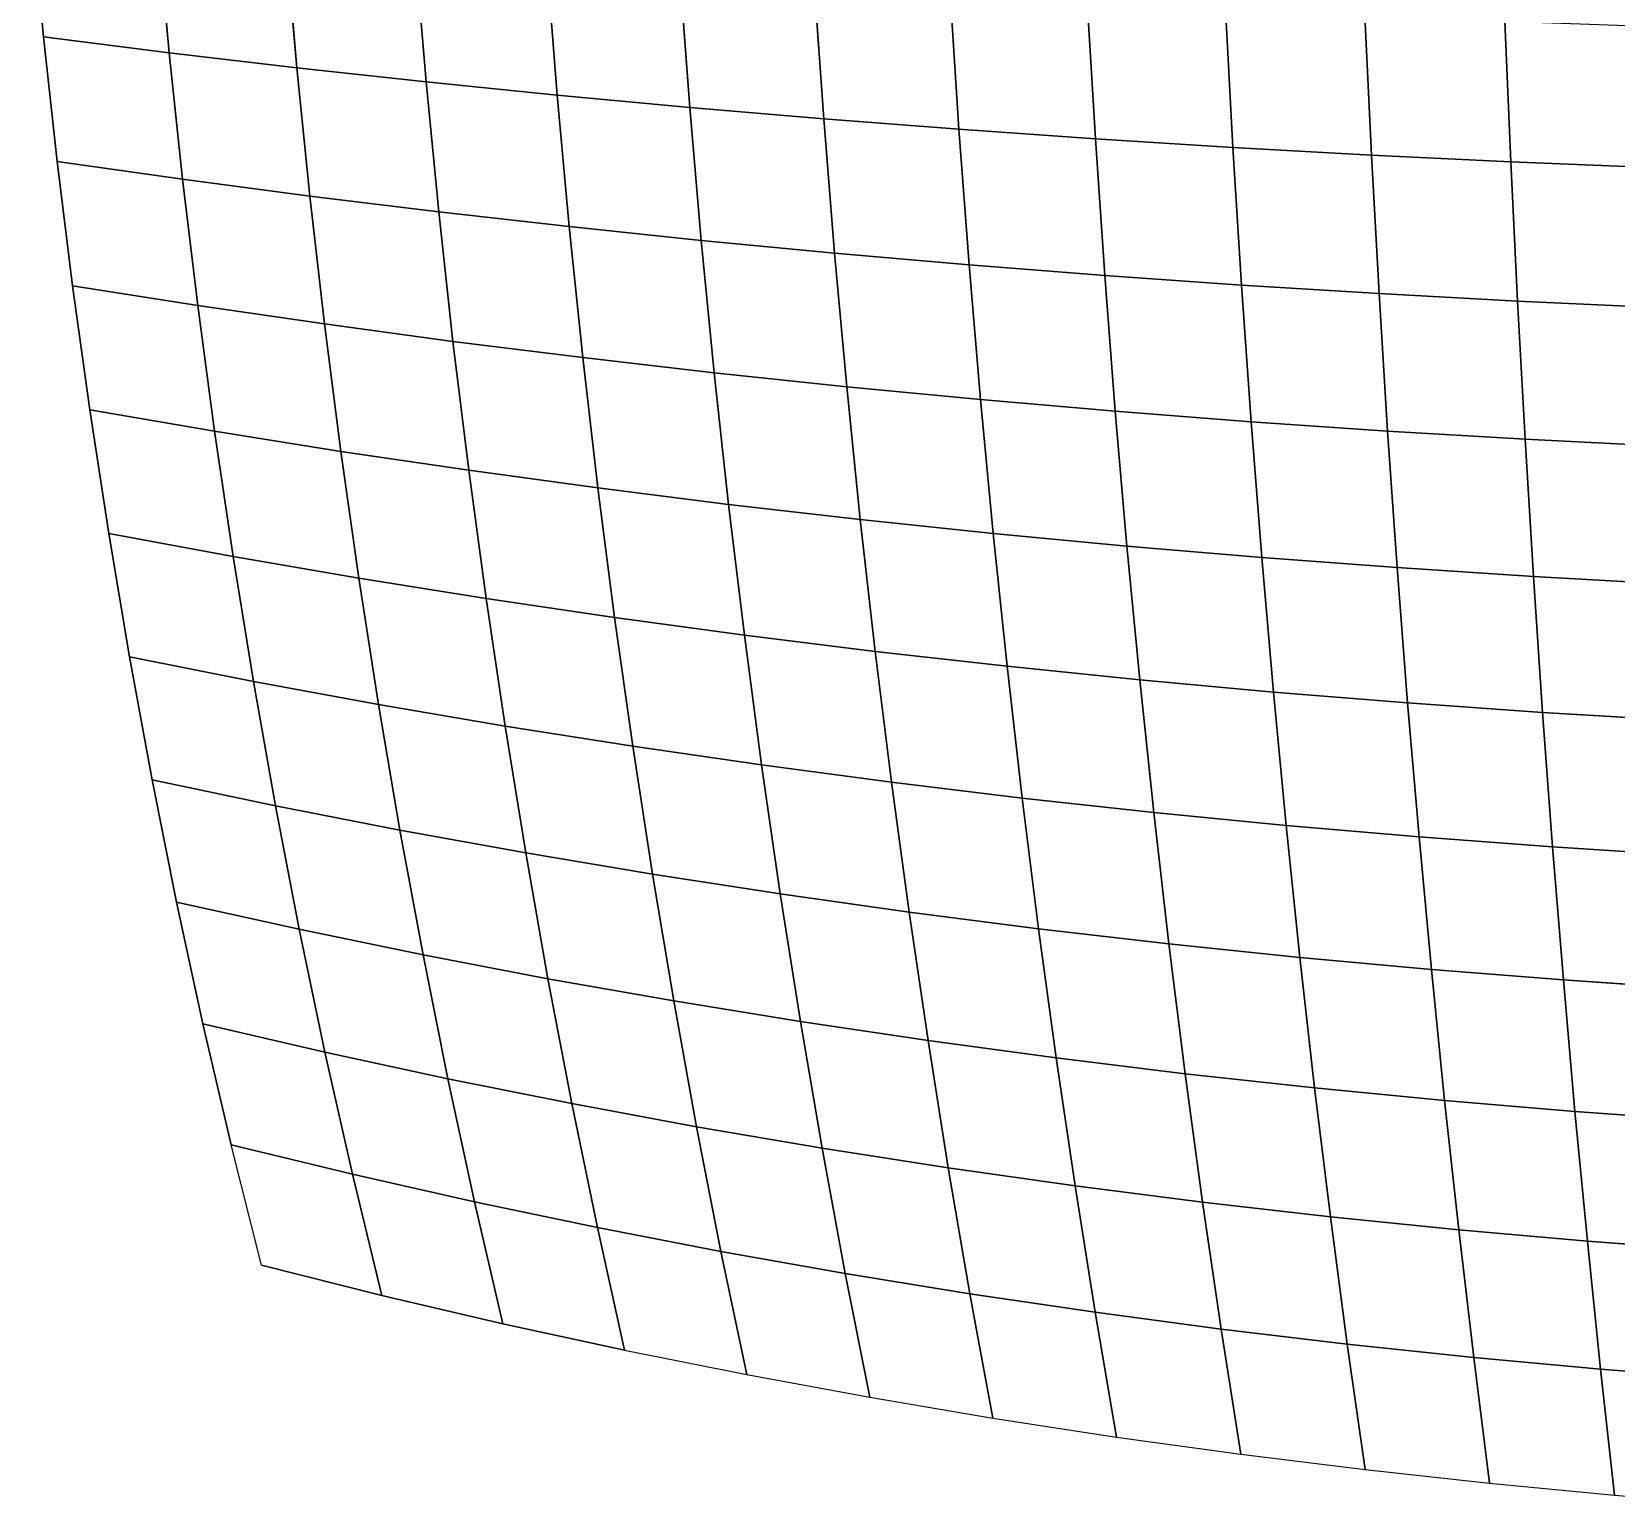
# Model space of a CAD drawing. Extents: x -17.8 to 17.8, y -17.8 to 17.8.
# Drawn here: x -17.58 to -5.96, y -17.66 to -6.85 of the extents above; entities that cross this region are included whole.
import ezdxf

# ---------------------------------------------------------------- set-up
doc = ezdxf.new("R2010")
doc.units = 0
doc.header["$MEASUREMENT"] = 0
for name, color, linetype in [('LowerTendons', 7, 'CONTINUOUS'), ('TestBases', 7, 'CONTINUOUS'), ('UpperTendons', 7, 'CONTINUOUS')]:
    doc.layers.add(name, color=color, linetype=linetype)

msp = doc.modelspace()

# ---------------------------------------------------------------- linework, layer by layer
at = {"layer": 'LowerTendons'}
for p, q in [((-17.494281, -6.889425, 29.520941), (-17.581541, -5.973935, 29.66819)), ((-16.657892, -6.076198, 30.176058), (-16.572383, -7.006161, 30.021156)), ((-15.719954, -6.172803, 30.655824), (-15.636694, -7.116385, 30.493456)), ((-14.688065, -7.220024, 30.93755), (-14.768588, -6.263682, 31.107155)), ((-13.804657, -6.348773, 31.52974), (-13.727349, -7.317019, 31.353168)), ((-12.755392, -7.407311, 31.740065), (-12.829026, -6.428018, 31.923294)), ((-11.84256, -6.501365, 32.287552), (-11.773042, -7.490847, 32.098017)), ((-10.781144, -7.567581, 32.426819), (-10.846128, -6.568764, 32.622275)), ((-9.840596, -6.630173, 32.927246), (-9.780539, -7.63747, 32.72629)), ((-8.772066, -7.700475, 32.996266), (-8.826832, -6.68555, 33.202266)), ((-7.805703, -6.734861, 33.447162), (-7.756563, -7.756563, 33.236598)), ((-6.734861, -7.805703, 33.447162), (-6.778076, -6.778076, 33.661779)), ((-17.394254, -7.803278, 29.352151), (-17.494281, -6.889425, 29.520941)), ((-16.572383, -7.006161, 30.021156), (-16.474418, -7.933954, 29.843691)), ((-15.636694, -7.116385, 30.493456), (-15.541355, -8.057267, 30.307535)), ((-14.595909, -8.173152, 30.743439), (-14.688065, -7.220024, 30.93755)), ((-13.727349, -7.317019, 31.353168), (-13.638912, -8.28155, 31.15118)), ((-12.671196, -8.382407, 31.530557), (-12.755392, -7.407311, 31.740065)), ((-11.773042, -7.490847, 32.098017), (-11.693587, -8.475677, 31.881389)), ((-10.7069, -8.561313, 32.203512), (-10.781144, -7.567581, 32.426819)), ((-9.780539, -7.63747, 32.72629), (-9.711949, -8.639279, 32.496783)), ((-8.70954, -8.70954, 32.761072), (-8.772066, -7.700475, 32.996266)), ((-7.756563, -7.756563, 33.236598), (-7.700475, -8.772066, 32.996266)), ((-17.281346, -8.715208, 29.161623), (-17.394254, -7.803278, 29.352151)), ((-6.68555, -8.826832, 33.202266), (-6.734861, -7.805703, 33.447162)), ((-16.474418, -7.933954, 29.843691), (-16.363905, -8.859219, 29.643496)), ((-15.541355, -8.057267, 30.307535), (-15.43387, -8.99503, 30.097925)), ((-14.492068, -9.12258, 30.524719), (-14.595909, -8.173152, 30.743439)), ((-13.638912, -8.28155, 31.15118), (-13.539318, -9.241821, 30.923706)), ((-12.576426, -9.352706, 31.294734), (-12.671196, -8.382407, 31.530557)), ((-11.693587, -8.475677, 31.881389), (-11.604194, -9.455195, 31.637667)), ((-10.623407, -9.549251, 31.952387), (-10.7069, -8.561313, 32.203512)), ((-17.155426, -9.624898, 28.949139), (-17.281346, -8.715208, 29.161623)), ((-9.711949, -8.639279, 32.496783), (-9.634845, -9.634845, 32.238789)), ((-8.639279, -9.711949, 32.496783), (-8.70954, -8.70954, 32.761072)), ((-7.700475, -8.772066, 32.996266), (-7.63747, -9.780539, 32.72629)), ((-6.630173, -9.840596, 32.927246), (-6.68555, -8.826832, 33.202266)), ((-16.363905, -8.859219, 29.643496), (-16.240743, -9.781576, 29.420385)), ((-15.43387, -8.99503, 30.097925), (-15.31416, -9.929227, 29.864477)), ((-14.376491, -10.067804, 30.281279), (-14.492068, -9.12258, 30.524719)), ((-13.539318, -9.241821, 30.923706), (-13.428533, -10.197267, 30.670674)), ((-12.471067, -10.317587, 31.032561), (-12.576426, -9.352706, 31.294734)), ((-11.604194, -9.455195, 31.637667), (-11.504865, -10.428731, 31.366856)), ((-17.016357, -10.532009, 28.714464), (-17.155426, -9.624898, 28.949139)), ((-10.530679, -10.530679, 31.673484), (-10.623407, -9.549251, 31.952387)), ((-9.634845, -9.634845, 32.238789), (-9.549251, -10.623407, 31.952387)), ((-8.561313, -10.7069, 32.203512), (-8.639279, -9.711949, 32.496783)), ((-16.240743, -9.781576, 29.420385), (-16.10482, -10.700617, 29.174159)), ((-7.63747, -9.780539, 32.72629), (-7.567581, -10.781144, 32.426819)), ((-6.568764, -10.846128, 32.622275), (-6.630173, -9.840596, 32.927246)), ((-15.31416, -9.929227, 29.864477), (-15.182144, -10.859388, 29.60703)), ((-14.24912, -11.008291, 30.012999), (-14.376491, -10.067804, 30.281279)), ((-13.428533, -10.197267, 30.670674), (-13.306524, -11.147305, 30.392006)), ((-12.355105, -11.276413, 30.744005), (-12.471067, -10.317587, 31.032561)), ((-11.504865, -10.428731, 31.366856), (-11.395602, -11.395602, 31.068964)), ((-16.863984, -11.436163, 28.457341), (-17.016357, -10.532009, 28.714464)), ((-10.428731, -11.504865, 31.366856), (-10.530679, -10.530679, 31.673484)), ((-9.549251, -10.623407, 31.952387), (-9.455195, -11.604194, 31.637667)), ((-16.10482, -10.700617, 29.174159), (-15.95602, -11.615904, 28.904605)), ((-8.475677, -11.693587, 31.881389), (-8.561313, -10.7069, 32.203512)), ((-7.567581, -10.781144, 32.426819), (-7.490847, -11.773042, 32.098017)), ((-15.182144, -10.859388, 29.60703), (-15.037735, -11.785015, 29.325415)), ((-6.501365, -11.84256, 32.287552), (-6.568764, -10.846128, 32.622275)), ((-14.109899, -11.94349, 29.719754), (-14.24912, -11.008291, 30.012999)), ((-13.306524, -11.147305, 30.392006), (-13.173257, -12.091325, 30.087625)), ((-12.228528, -12.228528, 30.429035), (-12.355105, -11.276413, 30.744005)), ((-16.698149, -12.336947, 28.1775), (-16.863984, -11.436163, 28.457341)), ((-11.395602, -11.395602, 31.068964), (-11.276413, -12.355105, 30.744005)), ((-15.95602, -11.615904, 28.904605), (-15.794219, -12.526964, 28.611498)), ((-10.317587, -12.471067, 31.032561), (-10.428731, -11.504865, 31.366856)), ((-9.455195, -11.604194, 31.637667), (-9.352706, -12.576426, 31.294734)), ((-8.382407, -12.671196, 31.530557), (-8.475677, -11.693587, 31.881389)), ((-15.037735, -11.785015, 29.325415), (-14.880843, -12.70558, 29.019455)), ((-7.490847, -11.773042, 32.098017), (-7.407311, -12.755392, 31.740065)), ((-6.428018, -12.829026, 31.923294), (-6.501365, -11.84256, 32.287552)), ((-13.958765, -12.872816, 29.40142), (-14.109899, -11.94349, 29.719754)), ((-13.173257, -12.091325, 30.087625), (-13.028697, -13.028697, 29.757454)), ((-12.091325, -13.173257, 30.087625), (-12.228528, -12.228528, 30.429035)), ((-16.518684, -13.233912, 27.874659), (-16.698149, -12.336947, 28.1775)), ((-11.276413, -12.355105, 30.744005), (-11.147305, -13.306524, 30.392006)), ((-15.794219, -12.526964, 28.611498), (-15.619286, -13.433287, 28.294606)), ((-10.197267, -13.428533, 30.670674), (-10.317587, -12.471067, 31.032561)), ((-9.352706, -12.576426, 31.294734), (-9.241821, -13.539318, 30.923706)), ((-14.880843, -12.70558, 29.019455), (-14.711374, -13.620518, 28.688969)), ((-8.28155, -13.638912, 31.15118), (-8.382407, -12.671196, 31.530557)), ((-7.407311, -12.755392, 31.740065), (-7.317019, -13.727349, 31.353168)), ((-13.795658, -13.795658, 29.057867), (-13.958765, -12.872816, 29.40142)), ((-6.348773, -13.804657, 31.52974), (-6.428018, -12.829026, 31.923294)), ((-13.028697, -13.028697, 29.757454), (-12.872816, -13.958765, 29.40142)), ((-16.325413, -14.126565, 27.548521), (-16.518684, -13.233912, 27.874659)), ((-11.94349, -14.109899, 29.719754), (-12.091325, -13.173257, 30.087625)), ((-11.147305, -13.306524, 30.392006), (-11.008291, -14.24912, 30.012999)), ((-15.619286, -13.433287, 28.294606), (-15.43109, -14.334328, 27.953685)), ((-10.067804, -14.376491, 30.281279), (-10.197267, -13.428533, 30.670674)), ((-9.241821, -13.539318, 30.923706), (-9.12258, -14.492068, 30.524719)), ((-14.711374, -13.620518, 28.688969), (-14.529234, -14.529234, 28.333774)), ((-8.173152, -14.595909, 30.743439), (-8.28155, -13.638912, 31.15118)), ((-13.620518, -14.711374, 28.688969), (-13.795658, -13.795658, 29.057867)), ((-7.317019, -13.727349, 31.353168), (-7.220024, -14.688065, 30.93755)), ((-6.263682, -14.768588, 31.107155), (-6.348773, -13.804657, 31.52974)), ((-12.872816, -13.958765, 29.40142), (-12.70558, -14.880843, 29.019455)), ((-16.118156, -15.014367, 27.198783), (-16.325413, -14.126565, 27.548521)), ((-11.785015, -15.037735, 29.325415), (-11.94349, -14.109899, 29.719754)), ((-11.008291, -14.24912, 30.012999), (-10.859388, -15.182144, 29.60703)), ((-15.43109, -14.334328, 27.953685), (-15.229495, -15.229495, 27.588493)), ((-9.929227, -15.31416, 29.864477), (-10.067804, -14.376491, 30.281279)), ((-9.12258, -14.492068, 30.524719), (-8.99503, -15.43387, 30.097925)), ((-14.529234, -14.529234, 28.333774), (-14.334328, -15.43109, 27.953685)), ((-8.057267, -15.541355, 30.307535), (-8.173152, -14.595909, 30.743439)), ((-13.433287, -15.619286, 28.294606), (-13.620518, -14.711374, 28.688969)), ((-7.220024, -14.688065, 30.93755), (-7.116385, -15.636694, 30.493456)), ((-6.172803, -15.719954, 30.655824), (-6.263682, -14.768588, 31.107155)), ((-12.70558, -14.880843, 29.019455), (-12.526964, -15.794219, 28.611498)), ((-15.89673, -15.89673, 26.825136), (-16.118156, -15.014367, 27.198783)), ((-11.615904, -15.95602, 28.904605), (-11.785015, -15.037735, 29.325415)), ((-10.859388, -15.182144, 29.60703), (-10.700617, -16.10482, 29.174159)), ((-15.229495, -15.229495, 27.588493), (-15.014367, -16.118156, 27.198783)), ((-9.781576, -16.240743, 29.420385), (-9.929227, -15.31416, 29.864477)), ((-14.334328, -15.43109, 27.953685), (-14.126565, -16.325413, 27.548521)), ((-8.99503, -15.43387, 30.097925), (-8.859219, -16.363905, 29.643496)), ((-7.933954, -16.474418, 29.843691), (-8.057267, -15.541355, 30.307535)), ((-13.233912, -16.518684, 27.874659), (-13.433287, -15.619286, 28.294606)), ((-7.116385, -15.636694, 30.493456), (-7.006161, -16.572383, 30.021156)), ((-12.526964, -15.794219, 28.611498), (-12.336947, -16.698149, 28.1775)), ((-6.076198, -16.657892, 30.176058), (-6.172803, -15.719954, 30.655824)), ((-11.436163, -16.863984, 28.457341), (-11.615904, -15.95602, 28.904605)), ((-10.700617, -16.10482, 29.174159), (-10.532009, -17.016357, 28.714464)), ((-9.624898, -17.155426, 28.949139), (-9.781576, -16.240743, 29.420385)), ((-8.859219, -16.363905, 29.643496), (-8.715208, -17.281346, 29.161623)), ((-7.803278, -17.394254, 29.352151), (-7.933954, -16.474418, 29.843691)), ((-7.006161, -16.572383, 30.021156), (-6.889425, -17.494281, 29.520941)), ((-5.973935, -17.581541, 29.66819), (-6.076198, -16.657892, 30.176058))]:
    msp.add_line(p, q, dxfattribs=at)
at = {"layer": 'TestBases'}
for points in [[(-17.581541, -5.973935, 29.66819), (-17.494281, -6.889425, 29.520941), (-16.572383, -7.006161, 30.021156), (-16.657892, -6.076198, 30.176058)], [(-16.657892, -6.076198, 30.176058), (-16.572383, -7.006161, 30.021156), (-15.636694, -7.116385, 30.493456), (-15.719954, -6.172803, 30.655824)], [(-15.719954, -6.172803, 30.655824), (-15.636694, -7.116385, 30.493456), (-14.688065, -7.220024, 30.93755), (-14.768588, -6.263682, 31.107155)], [(-14.768588, -6.263682, 31.107155), (-14.688065, -7.220024, 30.93755), (-13.727349, -7.317019, 31.353168), (-13.804657, -6.348773, 31.52974)], [(-13.804657, -6.348773, 31.52974), (-13.727349, -7.317019, 31.353168), (-12.755392, -7.407311, 31.740065), (-12.829026, -6.428018, 31.923294)], [(-12.829026, -6.428018, 31.923294), (-12.755392, -7.407311, 31.740065), (-11.773042, -7.490847, 32.098017), (-11.84256, -6.501365, 32.287552)], [(-11.84256, -6.501365, 32.287552), (-11.773042, -7.490847, 32.098017), (-10.781144, -7.567581, 32.426819), (-10.846128, -6.568764, 32.622275)], [(-10.846128, -6.568764, 32.622275), (-10.781144, -7.567581, 32.426819), (-9.780539, -7.63747, 32.72629), (-9.840596, -6.630173, 32.927246)], [(-9.840596, -6.630173, 32.927246), (-9.780539, -7.63747, 32.72629), (-8.772066, -7.700475, 32.996266), (-8.826832, -6.68555, 33.202266)], [(-8.826832, -6.68555, 33.202266), (-8.772066, -7.700475, 32.996266), (-7.756563, -7.756563, 33.236598), (-7.805703, -6.734861, 33.447162)], [(-7.805703, -6.734861, 33.447162), (-7.756563, -7.756563, 33.236598), (-6.734861, -7.805703, 33.447162), (-6.778076, -6.778076, 33.661779)], [(-6.778076, -6.778076, 33.661779), (-6.734861, -7.805703, 33.447162), (-5.707795, -7.84787, 33.627846), (-5.744821, -6.815168, 33.845983)], [(-17.494281, -6.889425, 29.520941), (-17.394254, -7.803278, 29.352151), (-16.474418, -7.933954, 29.843691), (-16.572383, -7.006161, 30.021156)], [(-15.636694, -7.116385, 30.493456), (-16.572383, -7.006161, 30.021156), (-16.474418, -7.933954, 29.843691), (-15.541355, -8.057267, 30.307535)], [(-14.688065, -7.220024, 30.93755), (-15.636694, -7.116385, 30.493456), (-15.541355, -8.057267, 30.307535), (-14.595909, -8.173152, 30.743439)], [(-13.727349, -7.317019, 31.353168), (-14.688065, -7.220024, 30.93755), (-14.595909, -8.173152, 30.743439), (-13.638912, -8.28155, 31.15118)], [(-12.755392, -7.407311, 31.740065), (-13.727349, -7.317019, 31.353168), (-13.638912, -8.28155, 31.15118), (-12.671196, -8.382407, 31.530557)], [(-11.773042, -7.490847, 32.098017), (-12.755392, -7.407311, 31.740065), (-12.671196, -8.382407, 31.530557), (-11.693587, -8.475677, 31.881389)], [(-10.781144, -7.567581, 32.426819), (-11.773042, -7.490847, 32.098017), (-11.693587, -8.475677, 31.881389), (-10.7069, -8.561313, 32.203512)], [(-9.780539, -7.63747, 32.72629), (-10.781144, -7.567581, 32.426819), (-10.7069, -8.561313, 32.203512), (-9.711949, -8.639279, 32.496783)], [(-8.772066, -7.700475, 32.996266), (-9.780539, -7.63747, 32.72629), (-9.711949, -8.639279, 32.496783), (-8.70954, -8.70954, 32.761072)], [(-7.756563, -7.756563, 33.236598), (-8.772066, -7.700475, 32.996266), (-8.70954, -8.70954, 32.761072), (-7.700475, -8.772066, 32.996266)], [(-6.734861, -7.805703, 33.447162), (-7.756563, -7.756563, 33.236598), (-7.700475, -8.772066, 32.996266), (-6.68555, -8.826832, 33.202266)], [(-17.394254, -7.803278, 29.352151), (-17.281346, -8.715208, 29.161623), (-16.363905, -8.859219, 29.643496), (-16.474418, -7.933954, 29.843691)], [(-5.707795, -7.84787, 33.627846), (-6.734861, -7.805703, 33.447162), (-6.68555, -8.826832, 33.202266), (-5.665556, -8.873814, 33.378989)], [(-16.474418, -7.933954, 29.843691), (-16.363905, -8.859219, 29.643496), (-15.43387, -8.99503, 30.097925), (-15.541355, -8.057267, 30.307535)], [(-15.541355, -8.057267, 30.307535), (-15.43387, -8.99503, 30.097925), (-14.492068, -9.12258, 30.524719), (-14.595909, -8.173152, 30.743439)], [(-14.595909, -8.173152, 30.743439), (-14.492068, -9.12258, 30.524719), (-13.539318, -9.241821, 30.923706), (-13.638912, -8.28155, 31.15118)], [(-13.638912, -8.28155, 31.15118), (-13.539318, -9.241821, 30.923706), (-12.576426, -9.352706, 31.294734), (-12.671196, -8.382407, 31.530557)], [(-12.671196, -8.382407, 31.530557), (-12.576426, -9.352706, 31.294734), (-11.604194, -9.455195, 31.637667), (-11.693587, -8.475677, 31.881389)], [(-11.693587, -8.475677, 31.881389), (-11.604194, -9.455195, 31.637667), (-10.623407, -9.549251, 31.952387), (-10.7069, -8.561313, 32.203512)], [(-10.7069, -8.561313, 32.203512), (-10.623407, -9.549251, 31.952387), (-9.634845, -9.634845, 32.238789), (-9.711949, -8.639279, 32.496783)], [(-17.281346, -8.715208, 29.161623), (-17.155426, -9.624898, 28.949139), (-16.240743, -9.781576, 29.420385), (-16.363905, -8.859219, 29.643496)], [(-9.711949, -8.639279, 32.496783), (-9.634845, -9.634845, 32.238789), (-8.639279, -9.711949, 32.496783), (-8.70954, -8.70954, 32.761072)], [(-8.70954, -8.70954, 32.761072), (-8.639279, -9.711949, 32.496783), (-7.63747, -9.780539, 32.72629), (-7.700475, -8.772066, 32.996266)], [(-7.700475, -8.772066, 32.996266), (-7.63747, -9.780539, 32.72629), (-6.630173, -9.840596, 32.927246), (-6.68555, -8.826832, 33.202266)], [(-6.68555, -8.826832, 33.202266), (-6.630173, -9.840596, 32.927246), (-5.618132, -9.892103, 33.09959), (-5.665556, -8.873814, 33.378989)], [(-15.43387, -8.99503, 30.097925), (-16.363905, -8.859219, 29.643496), (-16.240743, -9.781576, 29.420385), (-15.31416, -9.929227, 29.864477)], [(-14.492068, -9.12258, 30.524719), (-15.43387, -8.99503, 30.097925), (-15.31416, -9.929227, 29.864477), (-14.376491, -10.067804, 30.281279)], [(-13.539318, -9.241821, 30.923706), (-14.492068, -9.12258, 30.524719), (-14.376491, -10.067804, 30.281279), (-13.428533, -10.197267, 30.670674)], [(-12.576426, -9.352706, 31.294734), (-13.539318, -9.241821, 30.923706), (-13.428533, -10.197267, 30.670674), (-12.471067, -10.317587, 31.032561)], [(-11.604194, -9.455195, 31.637667), (-12.576426, -9.352706, 31.294734), (-12.471067, -10.317587, 31.032561), (-11.504865, -10.428731, 31.366856)], [(-10.623407, -9.549251, 31.952387), (-11.604194, -9.455195, 31.637667), (-11.504865, -10.428731, 31.366856), (-10.530679, -10.530679, 31.673484)], [(-17.155426, -9.624898, 28.949139), (-17.016357, -10.532009, 28.714464), (-16.10482, -10.700617, 29.174159), (-16.240743, -9.781576, 29.420385)], [(-9.634845, -9.634845, 32.238789), (-10.623407, -9.549251, 31.952387), (-10.530679, -10.530679, 31.673484), (-9.549251, -10.623407, 31.952387)], [(-8.639279, -9.711949, 32.496783), (-9.634845, -9.634845, 32.238789), (-9.549251, -10.623407, 31.952387), (-8.561313, -10.7069, 32.203512)], [(-7.63747, -9.780539, 32.72629), (-8.639279, -9.711949, 32.496783), (-8.561313, -10.7069, 32.203512), (-7.567581, -10.781144, 32.426819)], [(-16.240743, -9.781576, 29.420385), (-16.10482, -10.700617, 29.174159), (-15.182144, -10.859388, 29.60703), (-15.31416, -9.929227, 29.864477)], [(-6.630173, -9.840596, 32.927246), (-7.63747, -9.780539, 32.72629), (-7.567581, -10.781144, 32.426819), (-6.568764, -10.846128, 32.622275)], [(-5.618132, -9.892103, 33.09959), (-6.630173, -9.840596, 32.927246), (-6.568764, -10.846128, 32.622275), (-5.565559, -10.901844, 32.789851)], [(-15.31416, -9.929227, 29.864477), (-15.182144, -10.859388, 29.60703), (-14.24912, -11.008291, 30.012999), (-14.376491, -10.067804, 30.281279)], [(-14.376491, -10.067804, 30.281279), (-14.24912, -11.008291, 30.012999), (-13.306524, -11.147305, 30.392006), (-13.428533, -10.197267, 30.670674)], [(-13.428533, -10.197267, 30.670674), (-13.306524, -11.147305, 30.392006), (-12.355105, -11.276413, 30.744005), (-12.471067, -10.317587, 31.032561)], [(-12.471067, -10.317587, 31.032561), (-12.355105, -11.276413, 30.744005), (-11.395602, -11.395602, 31.068964), (-11.504865, -10.428731, 31.366856)], [(-11.504865, -10.428731, 31.366856), (-11.395602, -11.395602, 31.068964), (-10.428731, -11.504865, 31.366856), (-10.530679, -10.530679, 31.673484)], [(-17.016357, -10.532009, 28.714464), (-16.863984, -11.436163, 28.457341), (-15.95602, -11.615904, 28.904605), (-16.10482, -10.700617, 29.174159)], [(-10.530679, -10.530679, 31.673484), (-10.428731, -11.504865, 31.366856), (-9.455195, -11.604194, 31.637667), (-9.549251, -10.623407, 31.952387)], [(-9.549251, -10.623407, 31.952387), (-9.455195, -11.604194, 31.637667), (-8.475677, -11.693587, 31.881389), (-8.561313, -10.7069, 32.203512)], [(-16.10482, -10.700617, 29.174159), (-15.95602, -11.615904, 28.904605), (-15.037735, -11.785015, 29.325415), (-15.182144, -10.859388, 29.60703)], [(-8.561313, -10.7069, 32.203512), (-8.475677, -11.693587, 31.881389), (-7.490847, -11.773042, 32.098017), (-7.567581, -10.781144, 32.426819)], [(-7.567581, -10.781144, 32.426819), (-7.490847, -11.773042, 32.098017), (-6.501365, -11.84256, 32.287552), (-6.568764, -10.846128, 32.622275)], [(-15.182144, -10.859388, 29.60703), (-15.037735, -11.785015, 29.325415), (-14.109899, -11.94349, 29.719754), (-14.24912, -11.008291, 30.012999)], [(-6.568764, -10.846128, 32.622275), (-6.501365, -11.84256, 32.287552), (-5.507874, -11.902143, 32.449997), (-5.565559, -10.901844, 32.789851)], [(-14.24912, -11.008291, 30.012999), (-14.109899, -11.94349, 29.719754), (-13.173257, -12.091325, 30.087625), (-13.306524, -11.147305, 30.392006)], [(-13.306524, -11.147305, 30.392006), (-13.173257, -12.091325, 30.087625), (-12.228528, -12.228528, 30.429035), (-12.355105, -11.276413, 30.744005)], [(-12.355105, -11.276413, 30.744005), (-12.228528, -12.228528, 30.429035), (-11.276413, -12.355105, 30.744005), (-11.395602, -11.395602, 31.068964)], [(-16.863984, -11.436163, 28.457341), (-16.698149, -12.336947, 28.1775), (-15.794219, -12.526964, 28.611498), (-15.95602, -11.615904, 28.904605)], [(-11.395602, -11.395602, 31.068964), (-11.276413, -12.355105, 30.744005), (-10.317587, -12.471067, 31.032561), (-10.428731, -11.504865, 31.366856)], [(-15.037735, -11.785015, 29.325415), (-15.95602, -11.615904, 28.904605), (-15.794219, -12.526964, 28.611498), (-14.880843, -12.70558, 29.019455)], [(-10.428731, -11.504865, 31.366856), (-10.317587, -12.471067, 31.032561), (-9.352706, -12.576426, 31.294734), (-9.455195, -11.604194, 31.637667)], [(-9.455195, -11.604194, 31.637667), (-9.352706, -12.576426, 31.294734), (-8.382407, -12.671196, 31.530557), (-8.475677, -11.693587, 31.881389)], [(-8.475677, -11.693587, 31.881389), (-8.382407, -12.671196, 31.530557), (-7.407311, -12.755392, 31.740065), (-7.490847, -11.773042, 32.098017)], [(-14.109899, -11.94349, 29.719754), (-15.037735, -11.785015, 29.325415), (-14.880843, -12.70558, 29.019455), (-13.958765, -12.872816, 29.40142)], [(-7.490847, -11.773042, 32.098017), (-7.407311, -12.755392, 31.740065), (-6.428018, -12.829026, 31.923294), (-6.501365, -11.84256, 32.287552)], [(-6.501365, -11.84256, 32.287552), (-6.428018, -12.829026, 31.923294), (-5.44512, -12.892112, 32.080275), (-5.507874, -11.902143, 32.449997)], [(-13.173257, -12.091325, 30.087625), (-14.109899, -11.94349, 29.719754), (-13.958765, -12.872816, 29.40142), (-13.028697, -13.028697, 29.757454)], [(-12.228528, -12.228528, 30.429035), (-13.173257, -12.091325, 30.087625), (-13.028697, -13.028697, 29.757454), (-12.091325, -13.173257, 30.087625)], [(-11.276413, -12.355105, 30.744005), (-12.228528, -12.228528, 30.429035), (-12.091325, -13.173257, 30.087625), (-11.147305, -13.306524, 30.392006)], [(-16.698149, -12.336947, 28.1775), (-16.518684, -13.233912, 27.874659), (-15.619286, -13.433287, 28.294606), (-15.794219, -12.526964, 28.611498)], [(-10.317587, -12.471067, 31.032561), (-11.276413, -12.355105, 30.744005), (-11.147305, -13.306524, 30.392006), (-10.197267, -13.428533, 30.670674)], [(-15.794219, -12.526964, 28.611498), (-15.619286, -13.433287, 28.294606), (-14.711374, -13.620518, 28.688969), (-14.880843, -12.70558, 29.019455)], [(-9.352706, -12.576426, 31.294734), (-10.317587, -12.471067, 31.032561), (-10.197267, -13.428533, 30.670674), (-9.241821, -13.539318, 30.923706)], [(-8.382407, -12.671196, 31.530557), (-9.352706, -12.576426, 31.294734), (-9.241821, -13.539318, 30.923706), (-8.28155, -13.638912, 31.15118)], [(-14.880843, -12.70558, 29.019455), (-14.711374, -13.620518, 28.688969), (-13.795658, -13.795658, 29.057867), (-13.958765, -12.872816, 29.40142)], [(-7.407311, -12.755392, 31.740065), (-8.382407, -12.671196, 31.530557), (-8.28155, -13.638912, 31.15118), (-7.317019, -13.727349, 31.353168)], [(-6.428018, -12.829026, 31.923294), (-7.407311, -12.755392, 31.740065), (-7.317019, -13.727349, 31.353168), (-6.348773, -13.804657, 31.52974)], [(-13.958765, -12.872816, 29.40142), (-13.795658, -13.795658, 29.057867), (-12.872816, -13.958765, 29.40142), (-13.028697, -13.028697, 29.757454)], [(-5.44512, -12.892112, 32.080275), (-6.428018, -12.829026, 31.923294), (-6.348773, -13.804657, 31.52974), (-5.377342, -13.870866, 31.680961)], [(-13.028697, -13.028697, 29.757454), (-12.872816, -13.958765, 29.40142), (-11.94349, -14.109899, 29.719754), (-12.091325, -13.173257, 30.087625)], [(-16.518684, -13.233912, 27.874659), (-16.325413, -14.126565, 27.548521), (-15.43109, -14.334328, 27.953685), (-15.619286, -13.433287, 28.294606)], [(-12.091325, -13.173257, 30.087625), (-11.94349, -14.109899, 29.719754), (-11.008291, -14.24912, 30.012999), (-11.147305, -13.306524, 30.392006)], [(-11.147305, -13.306524, 30.392006), (-11.008291, -14.24912, 30.012999), (-10.067804, -14.376491, 30.281279), (-10.197267, -13.428533, 30.670674)], [(-15.619286, -13.433287, 28.294606), (-15.43109, -14.334328, 27.953685), (-14.529234, -14.529234, 28.333774), (-14.711374, -13.620518, 28.688969)], [(-10.197267, -13.428533, 30.670674), (-10.067804, -14.376491, 30.281279), (-9.12258, -14.492068, 30.524719), (-9.241821, -13.539318, 30.923706)], [(-9.241821, -13.539318, 30.923706), (-9.12258, -14.492068, 30.524719), (-8.173152, -14.595909, 30.743439), (-8.28155, -13.638912, 31.15118)], [(-14.711374, -13.620518, 28.688969), (-14.529234, -14.529234, 28.333774), (-13.620518, -14.711374, 28.688969), (-13.795658, -13.795658, 29.057867)], [(-8.28155, -13.638912, 31.15118), (-8.173152, -14.595909, 30.743439), (-7.220024, -14.688065, 30.93755), (-7.317019, -13.727349, 31.353168)], [(-12.872816, -13.958765, 29.40142), (-13.795658, -13.795658, 29.057867), (-13.620518, -14.711374, 28.688969), (-12.70558, -14.880843, 29.019455)], [(-7.317019, -13.727349, 31.353168), (-7.220024, -14.688065, 30.93755), (-6.263682, -14.768588, 31.107155), (-6.348773, -13.804657, 31.52974)], [(-6.348773, -13.804657, 31.52974), (-6.263682, -14.768588, 31.107155), (-5.304592, -14.837521, 31.252349), (-5.377342, -13.870866, 31.680961)], [(-11.94349, -14.109899, 29.719754), (-12.872816, -13.958765, 29.40142), (-12.70558, -14.880843, 29.019455), (-11.785015, -15.037735, 29.325415)], [(-16.325413, -14.126565, 27.548521), (-16.118156, -15.014367, 27.198783), (-15.229495, -15.229495, 27.588493), (-15.43109, -14.334328, 27.953685)], [(-11.008291, -14.24912, 30.012999), (-11.94349, -14.109899, 29.719754), (-11.785015, -15.037735, 29.325415), (-10.859388, -15.182144, 29.60703)], [(-10.067804, -14.376491, 30.281279), (-11.008291, -14.24912, 30.012999), (-10.859388, -15.182144, 29.60703), (-9.929227, -15.31416, 29.864477)], [(-15.43109, -14.334328, 27.953685), (-15.229495, -15.229495, 27.588493), (-14.334328, -15.43109, 27.953685), (-14.529234, -14.529234, 28.333774)], [(-9.12258, -14.492068, 30.524719), (-10.067804, -14.376491, 30.281279), (-9.929227, -15.31416, 29.864477), (-8.99503, -15.43387, 30.097925)], [(-8.173152, -14.595909, 30.743439), (-9.12258, -14.492068, 30.524719), (-8.99503, -15.43387, 30.097925), (-8.057267, -15.541355, 30.307535)], [(-14.529234, -14.529234, 28.333774), (-14.334328, -15.43109, 27.953685), (-13.433287, -15.619286, 28.294606), (-13.620518, -14.711374, 28.688969)], [(-7.220024, -14.688065, 30.93755), (-8.173152, -14.595909, 30.743439), (-8.057267, -15.541355, 30.307535), (-7.116385, -15.636694, 30.493456)], [(-13.620518, -14.711374, 28.688969), (-13.433287, -15.619286, 28.294606), (-12.526964, -15.794219, 28.611498), (-12.70558, -14.880843, 29.019455)], [(-6.263682, -14.768588, 31.107155), (-7.220024, -14.688065, 30.93755), (-7.116385, -15.636694, 30.493456), (-6.172803, -15.719954, 30.655824)], [(-5.304592, -14.837521, 31.252349), (-6.263682, -14.768588, 31.107155), (-6.172803, -15.719954, 30.655824), (-5.226924, -15.791199, 30.794761)], [(-12.70558, -14.880843, 29.019455), (-12.526964, -15.794219, 28.611498), (-11.615904, -15.95602, 28.904605), (-11.785015, -15.037735, 29.325415)], [(-15.89673, -15.89673, 26.825136), (-16.118156, -15.014367, 27.198783), (-15.229495, -15.229495, 27.588493), (-15.014367, -16.118156, 27.198783)], [(-11.785015, -15.037735, 29.325415), (-11.615904, -15.95602, 28.904605), (-10.700617, -16.10482, 29.174159), (-10.859388, -15.182144, 29.60703)], [(-10.859388, -15.182144, 29.60703), (-10.700617, -16.10482, 29.174159), (-9.781576, -16.240743, 29.420385), (-9.929227, -15.31416, 29.864477)], [(-15.014367, -16.118156, 27.198783), (-15.229495, -15.229495, 27.588493), (-14.334328, -15.43109, 27.953685), (-14.126565, -16.325413, 27.548521)], [(-9.929227, -15.31416, 29.864477), (-9.781576, -16.240743, 29.420385), (-8.859219, -16.363905, 29.643496), (-8.99503, -15.43387, 30.097925)], [(-14.126565, -16.325413, 27.548521), (-14.334328, -15.43109, 27.953685), (-13.433287, -15.619286, 28.294606), (-13.233912, -16.518684, 27.874659)], [(-8.99503, -15.43387, 30.097925), (-8.859219, -16.363905, 29.643496), (-7.933954, -16.474418, 29.843691), (-8.057267, -15.541355, 30.307535)], [(-8.057267, -15.541355, 30.307535), (-7.933954, -16.474418, 29.843691), (-7.006161, -16.572383, 30.021156), (-7.116385, -15.636694, 30.493456)], [(-13.233912, -16.518684, 27.874659), (-12.336947, -16.698149, 28.1775), (-12.526964, -15.794219, 28.611498), (-13.433287, -15.619286, 28.294606)], [(-7.116385, -15.636694, 30.493456), (-7.006161, -16.572383, 30.021156), (-6.076198, -16.657892, 30.176058), (-6.172803, -15.719954, 30.655824)], [(-12.526964, -15.794219, 28.611498), (-12.336947, -16.698149, 28.1775), (-11.436163, -16.863984, 28.457341), (-11.615904, -15.95602, 28.904605)], [(-6.172803, -15.719954, 30.655824), (-6.076198, -16.657892, 30.176058), (-5.144397, -16.731028, 30.308545), (-5.226924, -15.791199, 30.794761)], [(-11.615904, -15.95602, 28.904605), (-11.436163, -16.863984, 28.457341), (-10.532009, -17.016357, 28.714464), (-10.700617, -16.10482, 29.174159)], [(-10.700617, -16.10482, 29.174159), (-10.532009, -17.016357, 28.714464), (-9.624898, -17.155426, 28.949139), (-9.781576, -16.240743, 29.420385)], [(-9.781576, -16.240743, 29.420385), (-9.624898, -17.155426, 28.949139), (-8.715208, -17.281346, 29.161623), (-8.859219, -16.363905, 29.643496)], [(-8.859219, -16.363905, 29.643496), (-8.715208, -17.281346, 29.161623), (-7.803278, -17.394254, 29.352151), (-7.933954, -16.474418, 29.843691)], [(-7.933954, -16.474418, 29.843691), (-7.803278, -17.394254, 29.352151), (-6.889425, -17.494281, 29.520941), (-7.006161, -16.572383, 30.021156)], [(-7.006161, -16.572383, 30.021156), (-6.889425, -17.494281, 29.520941), (-5.973935, -17.581541, 29.66819), (-6.076198, -16.657892, 30.176058)], [(-6.076198, -16.657892, 30.176058), (-5.973935, -17.581541, 29.66819), (-5.057073, -17.656139, 29.794073), (-5.144397, -16.731028, 30.308545)]]:
    msp.add_3dface(points, dxfattribs=at)
at = {"layer": 'UpperTendons'}
for p, q in [((-16.572383, -7.006161, 30.021156), (-17.494281, -6.889425, 29.520941)), ((-15.636694, -7.116385, 30.493456), (-16.572383, -7.006161, 30.021156)), ((-14.688065, -7.220024, 30.93755), (-15.636694, -7.116385, 30.493456)), ((-13.727349, -7.317019, 31.353168), (-14.688065, -7.220024, 30.93755)), ((-12.755392, -7.407311, 31.740065), (-13.727349, -7.317019, 31.353168)), ((-11.773042, -7.490847, 32.098017), (-12.755392, -7.407311, 31.740065)), ((-10.781144, -7.567581, 32.426819), (-11.773042, -7.490847, 32.098017)), ((-9.780539, -7.63747, 32.72629), (-10.781144, -7.567581, 32.426819)), ((-8.772066, -7.700475, 32.996266), (-9.780539, -7.63747, 32.72629)), ((-7.756563, -7.756563, 33.236598), (-8.772066, -7.700475, 32.996266)), ((-6.734861, -7.805703, 33.447162), (-7.756563, -7.756563, 33.236598)), ((-17.394254, -7.803278, 29.352151), (-16.474418, -7.933954, 29.843691)), ((-5.707795, -7.84787, 33.627846), (-6.734861, -7.805703, 33.447162)), ((-16.474418, -7.933954, 29.843691), (-15.541355, -8.057267, 30.307535)), ((-15.541355, -8.057267, 30.307535), (-14.595909, -8.173152, 30.743439)), ((-14.595909, -8.173152, 30.743439), (-13.638912, -8.28155, 31.15118)), ((-13.638912, -8.28155, 31.15118), (-12.671196, -8.382407, 31.530557)), ((-12.671196, -8.382407, 31.530557), (-11.693587, -8.475677, 31.881389)), ((-11.693587, -8.475677, 31.881389), (-10.7069, -8.561313, 32.203512)), ((-10.7069, -8.561313, 32.203512), (-9.711949, -8.639279, 32.496783)), ((-16.363905, -8.859219, 29.643496), (-17.281346, -8.715208, 29.161623)), ((-9.711949, -8.639279, 32.496783), (-8.70954, -8.70954, 32.761072)), ((-8.70954, -8.70954, 32.761072), (-7.700475, -8.772066, 32.996266)), ((-7.700475, -8.772066, 32.996266), (-6.68555, -8.826832, 33.202266)), ((-6.68555, -8.826832, 33.202266), (-5.665556, -8.873814, 33.378989)), ((-15.43387, -8.99503, 30.097925), (-16.363905, -8.859219, 29.643496)), ((-14.492068, -9.12258, 30.524719), (-15.43387, -8.99503, 30.097925)), ((-13.539318, -9.241821, 30.923706), (-14.492068, -9.12258, 30.524719)), ((-12.576426, -9.352706, 31.294734), (-13.539318, -9.241821, 30.923706)), ((-11.604194, -9.455195, 31.637667), (-12.576426, -9.352706, 31.294734)), ((-10.623407, -9.549251, 31.952387), (-11.604194, -9.455195, 31.637667)), ((-17.155426, -9.624898, 28.949139), (-16.240743, -9.781576, 29.420385)), ((-9.634845, -9.634845, 32.238789), (-10.623407, -9.549251, 31.952387)), ((-8.639279, -9.711949, 32.496783), (-9.634845, -9.634845, 32.238789)), ((-7.63747, -9.780539, 32.72629), (-8.639279, -9.711949, 32.496783)), ((-16.240743, -9.781576, 29.420385), (-15.31416, -9.929227, 29.864477)), ((-6.630173, -9.840596, 32.927246), (-7.63747, -9.780539, 32.72629)), ((-5.618132, -9.892103, 33.09959), (-6.630173, -9.840596, 32.927246)), ((-15.31416, -9.929227, 29.864477), (-14.376491, -10.067804, 30.281279)), ((-14.376491, -10.067804, 30.281279), (-13.428533, -10.197267, 30.670674)), ((-13.428533, -10.197267, 30.670674), (-12.471067, -10.317587, 31.032561)), ((-12.471067, -10.317587, 31.032561), (-11.504865, -10.428731, 31.366856)), ((-11.504865, -10.428731, 31.366856), (-10.530679, -10.530679, 31.673484)), ((-16.10482, -10.700617, 29.174159), (-17.016357, -10.532009, 28.714464)), ((-10.530679, -10.530679, 31.673484), (-9.549251, -10.623407, 31.952387)), ((-9.549251, -10.623407, 31.952387), (-8.561313, -10.7069, 32.203512)), ((-15.182144, -10.859388, 29.60703), (-16.10482, -10.700617, 29.174159)), ((-8.561313, -10.7069, 32.203512), (-7.567581, -10.781144, 32.426819)), ((-7.567581, -10.781144, 32.426819), (-6.568764, -10.846128, 32.622275)), ((-14.24912, -11.008291, 30.012999), (-15.182144, -10.859388, 29.60703)), ((-6.568764, -10.846128, 32.622275), (-5.565559, -10.901844, 32.789851)), ((-13.306524, -11.147305, 30.392006), (-14.24912, -11.008291, 30.012999)), ((-12.355105, -11.276413, 30.744005), (-13.306524, -11.147305, 30.392006)), ((-11.395602, -11.395602, 31.068964), (-12.355105, -11.276413, 30.744005)), ((-16.863984, -11.436163, 28.457341), (-15.95602, -11.615904, 28.904605)), ((-10.428731, -11.504865, 31.366856), (-11.395602, -11.395602, 31.068964)), ((-15.95602, -11.615904, 28.904605), (-15.037735, -11.785015, 29.325415)), ((-9.455195, -11.604194, 31.637667), (-10.428731, -11.504865, 31.366856)), ((-8.475677, -11.693587, 31.881389), (-9.455195, -11.604194, 31.637667)), ((-7.490847, -11.773042, 32.098017), (-8.475677, -11.693587, 31.881389)), ((-15.037735, -11.785015, 29.325415), (-14.109899, -11.94349, 29.719754)), ((-6.501365, -11.84256, 32.287552), (-7.490847, -11.773042, 32.098017)), ((-5.507874, -11.902143, 32.449997), (-6.501365, -11.84256, 32.287552)), ((-14.109899, -11.94349, 29.719754), (-13.173257, -12.091325, 30.087625)), ((-13.173257, -12.091325, 30.087625), (-12.228528, -12.228528, 30.429035)), ((-12.228528, -12.228528, 30.429035), (-11.276413, -12.355105, 30.744005)), ((-15.794219, -12.526964, 28.611498), (-16.698149, -12.336947, 28.1775)), ((-11.276413, -12.355105, 30.744005), (-10.317587, -12.471067, 31.032561)), ((-14.880843, -12.70558, 29.019455), (-15.794219, -12.526964, 28.611498)), ((-10.317587, -12.471067, 31.032561), (-9.352706, -12.576426, 31.294734)), ((-9.352706, -12.576426, 31.294734), (-8.382407, -12.671196, 31.530557)), ((-13.958765, -12.872816, 29.40142), (-14.880843, -12.70558, 29.019455)), ((-8.382407, -12.671196, 31.530557), (-7.407311, -12.755392, 31.740065)), ((-7.407311, -12.755392, 31.740065), (-6.428018, -12.829026, 31.923294)), ((-13.028697, -13.028697, 29.757454), (-13.958765, -12.872816, 29.40142)), ((-6.428018, -12.829026, 31.923294), (-5.44512, -12.892112, 32.080275)), ((-12.091325, -13.173257, 30.087625), (-13.028697, -13.028697, 29.757454)), ((-16.518684, -13.233912, 27.874659), (-15.619286, -13.433287, 28.294606)), ((-11.147305, -13.306524, 30.392006), (-12.091325, -13.173257, 30.087625)), ((-10.197267, -13.428533, 30.670674), (-11.147305, -13.306524, 30.392006)), ((-15.619286, -13.433287, 28.294606), (-14.711374, -13.620518, 28.688969)), ((-9.241821, -13.539318, 30.923706), (-10.197267, -13.428533, 30.670674)), ((-8.28155, -13.638912, 31.15118), (-9.241821, -13.539318, 30.923706)), ((-14.711374, -13.620518, 28.688969), (-13.795658, -13.795658, 29.057867)), ((-7.317019, -13.727349, 31.353168), (-8.28155, -13.638912, 31.15118)), ((-13.795658, -13.795658, 29.057867), (-12.872816, -13.958765, 29.40142)), ((-6.348773, -13.804657, 31.52974), (-7.317019, -13.727349, 31.353168)), ((-5.377342, -13.870866, 31.680961), (-6.348773, -13.804657, 31.52974)), ((-12.872816, -13.958765, 29.40142), (-11.94349, -14.109899, 29.719754)), ((-15.43109, -14.334328, 27.953685), (-16.325413, -14.126565, 27.548521)), ((-11.94349, -14.109899, 29.719754), (-11.008291, -14.24912, 30.012999)), ((-11.008291, -14.24912, 30.012999), (-10.067804, -14.376491, 30.281279)), ((-14.529234, -14.529234, 28.333774), (-15.43109, -14.334328, 27.953685)), ((-10.067804, -14.376491, 30.281279), (-9.12258, -14.492068, 30.524719)), ((-9.12258, -14.492068, 30.524719), (-8.173152, -14.595909, 30.743439)), ((-13.620518, -14.711374, 28.688969), (-14.529234, -14.529234, 28.333774)), ((-8.173152, -14.595909, 30.743439), (-7.220024, -14.688065, 30.93755)), ((-12.70558, -14.880843, 29.019455), (-13.620518, -14.711374, 28.688969)), ((-7.220024, -14.688065, 30.93755), (-6.263682, -14.768588, 31.107155)), ((-6.263682, -14.768588, 31.107155), (-5.304592, -14.837521, 31.252349)), ((-11.785015, -15.037735, 29.325415), (-12.70558, -14.880843, 29.019455)), ((-15.229495, -15.229495, 27.588493), (-16.118156, -15.014367, 27.198783)), ((-10.859388, -15.182144, 29.60703), (-11.785015, -15.037735, 29.325415)), ((-9.929227, -15.31416, 29.864477), (-10.859388, -15.182144, 29.60703)), ((-14.334328, -15.43109, 27.953685), (-15.229495, -15.229495, 27.588493)), ((-8.99503, -15.43387, 30.097925), (-9.929227, -15.31416, 29.864477)), ((-13.433287, -15.619286, 28.294606), (-14.334328, -15.43109, 27.953685)), ((-8.057267, -15.541355, 30.307535), (-8.99503, -15.43387, 30.097925)), ((-7.116385, -15.636694, 30.493456), (-8.057267, -15.541355, 30.307535)), ((-12.526964, -15.794219, 28.611498), (-13.433287, -15.619286, 28.294606)), ((-6.172803, -15.719954, 30.655824), (-7.116385, -15.636694, 30.493456)), ((-11.615904, -15.95602, 28.904605), (-12.526964, -15.794219, 28.611498)), ((-5.226924, -15.791199, 30.794761), (-6.172803, -15.719954, 30.655824)), ((-15.89673, -15.89673, 26.825136), (-15.014367, -16.118156, 27.198783)), ((-10.700617, -16.10482, 29.174159), (-11.615904, -15.95602, 28.904605)), ((-15.014367, -16.118156, 27.198783), (-14.126565, -16.325413, 27.548521)), ((-9.781576, -16.240743, 29.420385), (-10.700617, -16.10482, 29.174159)), ((-8.859219, -16.363905, 29.643496), (-9.781576, -16.240743, 29.420385)), ((-14.126565, -16.325413, 27.548521), (-13.233912, -16.518684, 27.874659)), ((-7.933954, -16.474418, 29.843691), (-8.859219, -16.363905, 29.643496)), ((-7.006161, -16.572383, 30.021156), (-7.933954, -16.474418, 29.843691)), ((-13.233912, -16.518684, 27.874659), (-12.336947, -16.698149, 28.1775)), ((-6.076198, -16.657892, 30.176058), (-7.006161, -16.572383, 30.021156)), ((-12.336947, -16.698149, 28.1775), (-11.436163, -16.863984, 28.457341)), ((-5.144397, -16.731028, 30.308545), (-6.076198, -16.657892, 30.176058)), ((-11.436163, -16.863984, 28.457341), (-10.532009, -17.016357, 28.714464)), ((-10.532009, -17.016357, 28.714464), (-9.624898, -17.155426, 28.949139)), ((-9.624898, -17.155426, 28.949139), (-8.715208, -17.281346, 29.161623)), ((-8.715208, -17.281346, 29.161623), (-7.803278, -17.394254, 29.352151)), ((-7.803278, -17.394254, 29.352151), (-6.889425, -17.494281, 29.520941)), ((-6.889425, -17.494281, 29.520941), (-5.973935, -17.581541, 29.66819)), ((-5.973935, -17.581541, 29.66819), (-5.057073, -17.656139, 29.794073))]:
    msp.add_line(p, q, dxfattribs=at)

doc.saveas('drawing.dxf')
